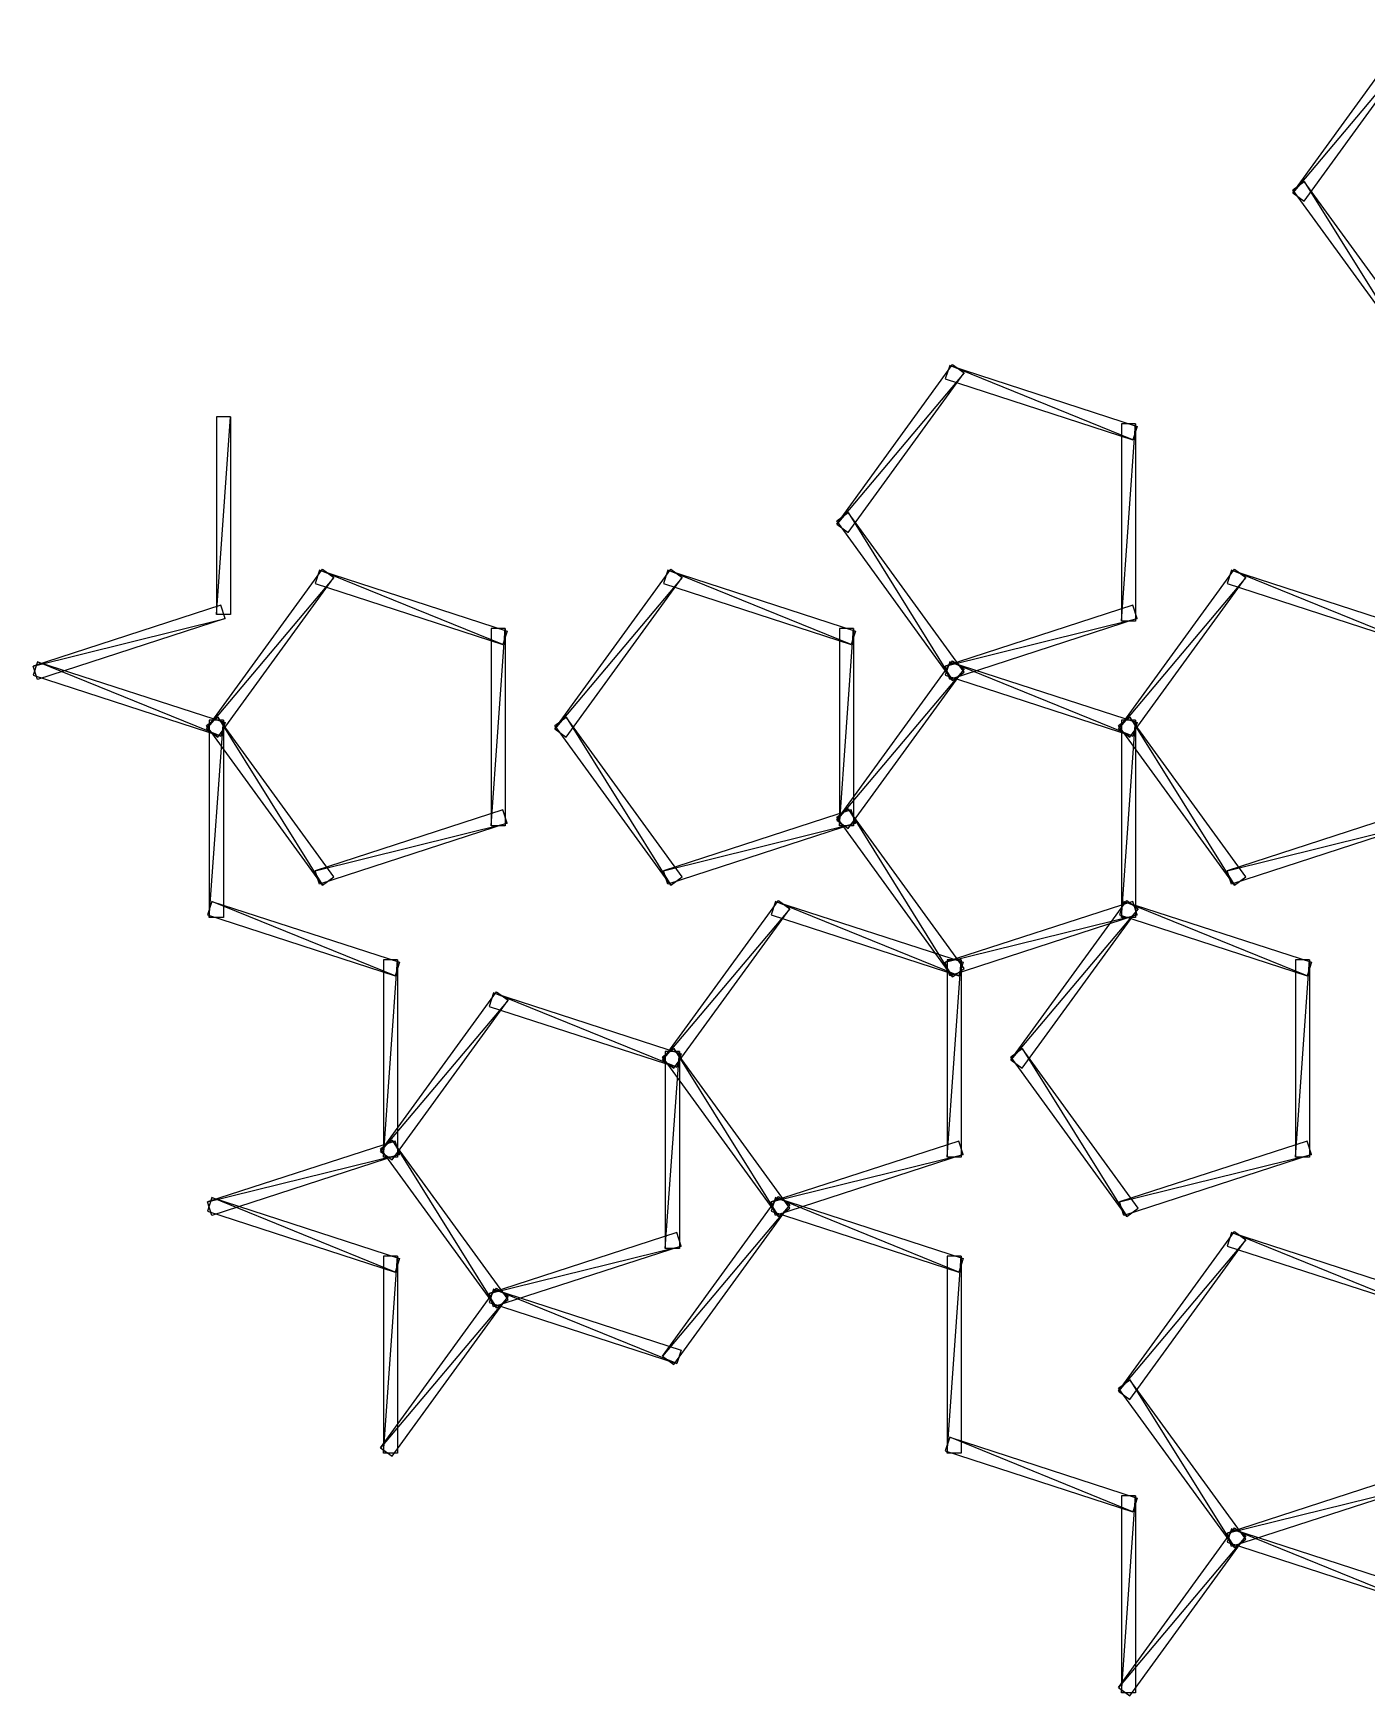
# Model space of a CAD drawing. Header units: metres. Extents: x 147 to 538, y 25 to 284.
# Drawn here: x 147 to 241.4, y 90.5 to 208.1 of the extents above; entities that cross this region are included whole.
import ezdxf

# ---------------------------------------------------------------- set-up
doc = ezdxf.new("R2010")
doc.units = ezdxf.units.M

msp = doc.modelspace()

# ---------------------------------------------------------------- linework, layer by layer
for points in [[(245.18001, 207.56021), (236.16551, 196.85411), (244.371, 208.148), (244.37111, 208.1481, 0.0001)], [(236.16551, 196.85411), (236.97452, 196.26633), (245.18001, 207.56021), (245.18011, 207.56032, 0.0001)], [(236.97452, 197.66312), (244.371, 185.78145), (236.16551, 197.07533), (236.16562, 197.07544, 0.0001)], [(244.371, 185.78145), (245.18001, 186.36923), (236.97452, 197.66312), (236.97462, 197.66322, 0.0001)], [(212.9109, 184.11542), (203.89641, 173.40932), (212.10188, 184.7032), (212.10199, 184.70331, 0.0001)], [(203.89641, 173.40932), (204.70541, 172.82153), (212.9109, 184.11542), (212.91101, 184.11552, 0.0001)], [(211.8915, 184.63483), (211.58247, 183.68378), (224.85924, 179.36989), (224.85934, 179.37, 0.0001)], [(224.85924, 179.36989), (211.8915, 184.63483), (225.16824, 180.32095), (225.16835, 180.32106, 0.0001)], [(161, 181), (160, 181), (160, 167), (160.0001, 167.0001, 0.0001)], [(160, 167), (161, 181), (161, 167), (161.0001, 167.0001, 0.0001)], [(225.03821, 180.49992), (224.03821, 180.49992), (224.03821, 166.53992), (224.03831, 166.54002, 0.0001)], [(224.03821, 166.53992), (225.03821, 180.49992), (225.03821, 166.53992), (225.03831, 166.54002, 0.0001)], [(204.70541, 174.21834), (212.1019, 162.33667), (203.89641, 173.63055), (203.89651, 173.63066, 0.0001)], [(212.1019, 162.33667), (212.9109, 162.92445), (204.70541, 174.21834), (204.70552, 174.21844, 0.0001)], [(168.3161, 169.62573), (159.3016, 158.91965), (167.50708, 170.21352), (167.50719, 170.21362, 0.0001)], [(159.3016, 158.91965), (160.11061, 158.33186), (168.3161, 169.62573), (168.31621, 169.62584, 0.0001)], [(167.29668, 170.14516), (166.98766, 169.1941), (180.2644, 164.88022), (180.26451, 164.88033, 0.0001)], [(180.2644, 164.88022), (167.29668, 170.14516), (180.57343, 165.83128), (180.57353, 165.83139, 0.0001)], [(192.9675, 169.6257), (183.953, 158.9196), (192.15848, 170.21349), (192.15858, 170.2136, 0.0001)], [(183.953, 158.9196), (184.76201, 158.33182), (192.9675, 169.6257), (192.9676, 169.62581, 0.0001)], [(191.94809, 170.14511), (191.63907, 169.19406), (204.91583, 164.88017), (204.91594, 164.88028, 0.0001)], [(204.91583, 164.88017), (191.94809, 170.14511), (205.22484, 165.83124), (205.22495, 165.83134, 0.0001)], [(232.85431, 169.62567), (223.83981, 158.91957), (232.04529, 170.21346), (232.0454, 170.21356, 0.0001)], [(223.83981, 158.91957), (224.64882, 158.33179), (232.85431, 169.62567), (232.85442, 169.62578, 0.0001)], [(231.8349, 170.14508), (231.52588, 169.19403), (244.80264, 164.88014), (244.80275, 164.88025, 0.0001)], [(244.80264, 164.88014), (231.8349, 170.14508), (245.11165, 165.8312), (245.11176, 165.83131, 0.0001)], [(160.63004, 166.71898), (160.32101, 167.67003), (147.04427, 163.35616), (147.04437, 163.35626, 0.0001)], [(225.16824, 166.7189), (224.85922, 167.66995), (211.58247, 163.35608), (211.58258, 163.35619, 0.0001)], [(147.04427, 163.35616), (160.63004, 166.71898), (147.35329, 162.40509), (147.3534, 162.4052, 0.0001)], [(180.44339, 166.01025), (179.44339, 166.01025), (179.44339, 152.05025), (179.4435, 152.05035, 0.0001)], [(179.44339, 152.05025), (180.44339, 166.01025), (180.44339, 152.05025), (180.4435, 152.05035, 0.0001)], [(205.0948, 166.01021), (204.0948, 166.01021), (204.0948, 152.0502), (204.09491, 152.05031, 0.0001)], [(204.0948, 152.0502), (205.0948, 166.01021), (205.0948, 152.0502), (205.09491, 152.05031, 0.0001)], [(211.58247, 163.35608), (225.16824, 166.7189), (211.89148, 162.40501), (211.89159, 162.40512, 0.0001)], [(147.35329, 163.66516), (147.04427, 162.71411), (160.32101, 158.40022), (160.32112, 158.40033, 0.0001)], [(160.32101, 158.40022), (147.35329, 163.66516), (160.63004, 159.35129), (160.63014, 159.3514, 0.0001)], [(212.9109, 163.14569), (203.89641, 152.43959), (212.10188, 163.73347), (212.10199, 163.73358, 0.0001)], [(211.8915, 163.66508), (211.58247, 162.71404), (224.85924, 158.40015), (224.85934, 158.40025, 0.0001)], [(224.85924, 158.40015), (211.8915, 163.66508), (225.16824, 159.35121), (225.16835, 159.35132, 0.0001)], [(203.89641, 152.43959), (204.70541, 151.8518), (212.9109, 163.14569), (212.91101, 163.1458, 0.0001)], [(160.11061, 159.72864), (167.50708, 147.84698), (159.30159, 159.14085), (159.3017, 159.14096, 0.0001)], [(160.5, 159.53024), (159.5, 159.53024), (159.5, 145.57024), (159.5001, 145.57034, 0.0001)], [(159.5, 145.57024), (160.5, 159.53024), (160.5, 145.57024), (160.5001, 145.57034, 0.0001)], [(167.50708, 147.84698), (168.31609, 148.43477), (160.11061, 159.72864), (160.11072, 159.72874, 0.0001)], [(184.76202, 159.72862), (192.1585, 147.84695), (183.953, 159.14084), (183.95311, 159.14095, 0.0001)], [(192.1585, 147.84695), (192.9675, 148.43474), (184.76202, 159.72862), (184.76213, 159.72873, 0.0001)], [(224.64883, 159.72858), (232.0453, 147.84691), (223.83981, 159.1408), (223.83992, 159.1409, 0.0001)], [(225.03821, 159.53017), (224.03821, 159.53017), (224.03821, 145.57016), (224.03831, 145.57027, 0.0001)], [(224.03821, 145.57016), (225.03821, 159.53017), (225.03821, 145.57016), (225.03831, 145.57027, 0.0001)], [(232.0453, 147.84691), (232.85431, 148.4347), (224.64883, 159.72858), (224.64894, 159.72868, 0.0001)], [(180.57343, 152.22923), (180.2644, 153.18028), (166.98766, 148.86641), (166.98776, 148.86652, 0.0001)], [(205.22484, 152.2292), (204.91582, 153.18025), (191.63907, 148.86638), (191.63918, 148.86649, 0.0001)], [(204.70543, 153.24863), (212.1019, 141.36696), (203.89641, 152.66083), (203.89651, 152.66093, 0.0001)], [(212.1019, 141.36696), (212.9109, 141.95474), (204.70543, 153.24863), (204.70554, 153.24873, 0.0001)], [(245.11165, 152.22916), (244.80263, 153.1802), (231.52588, 148.86633), (231.52599, 148.86644, 0.0001)], [(166.98766, 148.86641), (180.57343, 152.22923), (167.29668, 147.91534), (167.29678, 147.91545, 0.0001)], [(191.63907, 148.86638), (205.22484, 152.2292), (191.94809, 147.91531), (191.9482, 147.91542, 0.0001)], [(231.52588, 148.86633), (245.11165, 152.22916), (231.83488, 147.91527), (231.83499, 147.91537, 0.0001)], [(159.67899, 146.70027), (159.36996, 145.74922), (172.64671, 141.43533), (172.64682, 141.43544, 0.0001)], [(172.64671, 141.43533), (159.67899, 146.70027), (172.95573, 142.3864), (172.95584, 142.3865, 0.0001)], [(200.5852, 146.18085), (191.57071, 135.47475), (199.77618, 146.76863), (199.77629, 146.76874, 0.0001)], [(191.57071, 135.47475), (192.37971, 134.88696), (200.5852, 146.18085), (200.58531, 146.18095, 0.0001)], [(199.5658, 146.70026), (199.25677, 145.7492), (212.53352, 141.43532), (212.53363, 141.43542, 0.0001)], [(212.53352, 141.43532), (199.5658, 146.70026), (212.84254, 142.38638), (212.84265, 142.38649, 0.0001)], [(225.16824, 145.74913), (224.85922, 146.70018), (211.58247, 142.3863), (211.58258, 142.38641, 0.0001)], [(225.2366, 146.18077), (216.2221, 135.47467), (224.4276, 146.76855), (224.4277, 146.76866, 0.0001)], [(216.2221, 135.47467), (217.03111, 134.88689), (225.2366, 146.18077), (225.23671, 146.18088, 0.0001)], [(224.2172, 146.7002), (223.90817, 145.74915), (237.18494, 141.43526), (237.18504, 141.43536, 0.0001)], [(237.18494, 141.43526), (224.2172, 146.7002), (237.49394, 142.38632), (237.49405, 142.38643, 0.0001)], [(211.58247, 142.3863), (225.16824, 145.74913), (211.89148, 141.43524), (211.89159, 141.43535, 0.0001)], [(172.8257, 142.56537), (171.8257, 142.56537), (171.8257, 128.60536), (171.8258, 128.60547, 0.0001)], [(171.8257, 128.60536), (172.8257, 142.56537), (172.8257, 128.60536), (172.8258, 128.60547, 0.0001)], [(212.71251, 142.56528), (211.71251, 142.56528), (211.71251, 128.60527), (211.71262, 128.60538, 0.0001)], [(211.71251, 128.60527), (212.71251, 142.56528), (212.71251, 128.60527), (212.71262, 128.60538, 0.0001)], [(237.3639, 142.56529), (236.3639, 142.56529), (236.3639, 128.60529), (236.36401, 128.6054, 0.0001)], [(236.3639, 128.60529), (237.3639, 142.56529), (237.3639, 128.60529), (237.36401, 128.6054, 0.0001)], [(180.6418, 139.70084), (171.6273, 128.99475), (179.83278, 140.28864), (179.83289, 140.28874, 0.0001)], [(179.62239, 140.22026), (179.31337, 139.26921), (192.59012, 134.95532), (192.59023, 134.95543, 0.0001)], [(192.59012, 134.95532), (179.62239, 140.22026), (192.89914, 135.90639), (192.89925, 135.9065, 0.0001)], [(171.6273, 128.99475), (172.43631, 128.40697), (180.6418, 139.70084), (180.6419, 139.70094, 0.0001)], [(192.37973, 136.28368), (199.7762, 124.402), (191.57071, 135.69589), (191.57082, 135.696, 0.0001)], [(192.7691, 136.08527), (191.7691, 136.08527), (191.7691, 122.12525), (191.76921, 122.12535, 0.0001)], [(191.7691, 122.12525), (192.7691, 136.08527), (192.7691, 122.12525), (192.76921, 122.12535, 0.0001)], [(199.7762, 124.402), (200.5852, 124.989784), (192.37973, 136.28368), (192.37984, 136.28378, 0.0001)], [(217.03113, 136.28369), (224.4276, 124.402016), (216.2221, 135.6959), (216.22221, 135.69601, 0.0001)], [(224.4276, 124.402016), (225.2366, 124.9898), (217.03113, 136.28369), (217.03123, 136.2838, 0.0001)], [(172.95573, 128.78435), (172.64671, 129.7354), (159.36996, 125.421524), (159.37007, 125.42162, 0.0001)], [(172.43633, 129.80377), (179.8328, 117.9221), (171.6273, 129.21597), (171.62741, 129.21608, 0.0001)], [(179.8328, 117.9221), (180.6418, 118.50988), (172.43633, 129.80377), (172.43643, 129.80388, 0.0001)], [(212.84254, 128.78426), (212.53352, 129.7353), (199.25677, 125.421425), (199.25688, 125.421524, 0.0001)], [(237.49394, 128.78427), (237.18492, 129.73532), (223.90817, 125.42144), (223.90828, 125.42154, 0.0001)], [(159.36996, 125.421524), (172.95573, 128.78435), (159.67899, 124.47047), (159.6791, 124.470566, 0.0001)], [(199.25677, 125.421425), (212.84254, 128.78426), (199.56578, 124.47037), (199.56589, 124.47047, 0.0001)], [(223.90817, 125.42144), (237.49394, 128.78427), (224.21718, 124.47038), (224.21729, 124.47048, 0.0001)], [(159.67899, 125.73054), (159.36996, 124.77948), (172.64671, 120.46561), (172.64682, 120.465706, 0.0001)], [(172.64671, 120.46561), (159.67899, 125.73054), (172.95573, 121.41666), (172.95584, 121.416756, 0.0001)], [(200.5852, 125.21101), (191.57071, 114.504906), (199.77618, 125.7988), (199.77629, 125.7989, 0.0001)], [(191.57071, 114.504906), (192.37971, 113.91712), (200.5852, 125.21101), (200.58531, 125.21111, 0.0001)], [(199.5658, 125.73043), (199.25677, 124.77937), (212.53354, 120.46549), (212.53365, 120.46559, 0.0001)], [(212.53354, 120.46549), (199.5658, 125.73043), (212.84254, 121.41655), (212.84265, 121.41665, 0.0001)], [(192.89914, 122.30423), (192.59012, 123.25529), (179.31337, 118.94141), (179.31348, 118.941505, 0.0001)], [(232.85431, 122.73586), (223.83981, 112.029755), (232.04529, 123.32365), (232.0454, 123.323746, 0.0001)], [(223.83981, 112.029755), (224.64882, 111.44197), (232.85431, 122.73586), (232.85442, 122.73596, 0.0001)], [(231.8349, 123.25528), (231.52588, 122.30422), (244.80264, 117.99034), (244.80275, 117.99044, 0.0001)], [(244.80264, 117.99034), (231.8349, 123.25528), (245.11165, 118.9414), (245.11176, 118.9415, 0.0001)], [(172.8257, 121.59564), (171.8257, 121.59564), (171.8257, 107.635635), (171.8258, 107.635735, 0.0001)], [(171.8257, 107.635635), (172.8257, 121.59564), (172.8257, 107.635635), (172.8258, 107.635735, 0.0001)], [(179.31337, 118.94141), (192.89914, 122.30423), (179.62238, 117.99035), (179.62248, 117.99045, 0.0001)], [(212.71251, 121.59553), (211.71251, 121.59553), (211.71251, 107.63551), (211.71262, 107.63561, 0.0001)], [(211.71251, 107.63551), (212.71251, 121.59553), (212.71251, 107.63551), (212.71262, 107.63561, 0.0001)], [(180.6418, 118.73112), (171.6273, 108.02502), (179.83278, 119.3189), (179.83289, 119.319, 0.0001)], [(179.62239, 119.25042), (179.31337, 118.29936), (192.59013, 113.98548), (192.59024, 113.98558, 0.0001)], [(192.59013, 113.98548), (179.62239, 119.25042), (192.89914, 114.93654), (192.89925, 114.93664, 0.0001)], [(171.6273, 108.02502), (172.43631, 107.43723), (180.6418, 118.73112), (180.6419, 118.73122, 0.0001)], [(224.64882, 112.838776), (232.0453, 100.9571), (223.83981, 112.25099), (223.83992, 112.25109, 0.0001)], [(232.0453, 100.9571), (232.85431, 101.54488), (224.64882, 112.838776), (224.64893, 112.838875, 0.0001)], [(211.8915, 108.76555), (211.58247, 107.81449), (224.85924, 103.50061), (224.85934, 103.50071, 0.0001)], [(224.85924, 103.50061), (211.8915, 108.76555), (225.16824, 104.45167), (225.16835, 104.45177, 0.0001)], [(245.11165, 105.33934), (244.80263, 106.2904), (231.52588, 101.97652), (231.52599, 101.976616, 0.0001)], [(231.52588, 101.97652), (245.11165, 105.33934), (231.83488, 101.02546), (231.83499, 101.02556, 0.0001)], [(225.03821, 104.630646), (224.03821, 104.630646), (224.03821, 90.67063), (224.03831, 90.67073, 0.0001)], [(224.03821, 90.67063), (225.03821, 104.630646), (225.03821, 90.67063), (225.03831, 90.67073, 0.0001)], [(232.85431, 101.76612), (223.83981, 91.06001), (232.04529, 102.353905), (232.0454, 102.354004, 0.0001)], [(223.83981, 91.06001), (224.64882, 90.47223), (232.85431, 101.76612), (232.85442, 101.76622, 0.0001)], [(231.8349, 102.28554), (231.52588, 101.33448), (244.80264, 97.0206), (244.80275, 97.0207, 0.0001)], [(244.80264, 97.0206), (231.8349, 102.28554), (245.11165, 97.97166), (245.11176, 97.971756, 0.0001)]]:
    msp.add_3dface(points)

doc.saveas('drawing.dxf')
